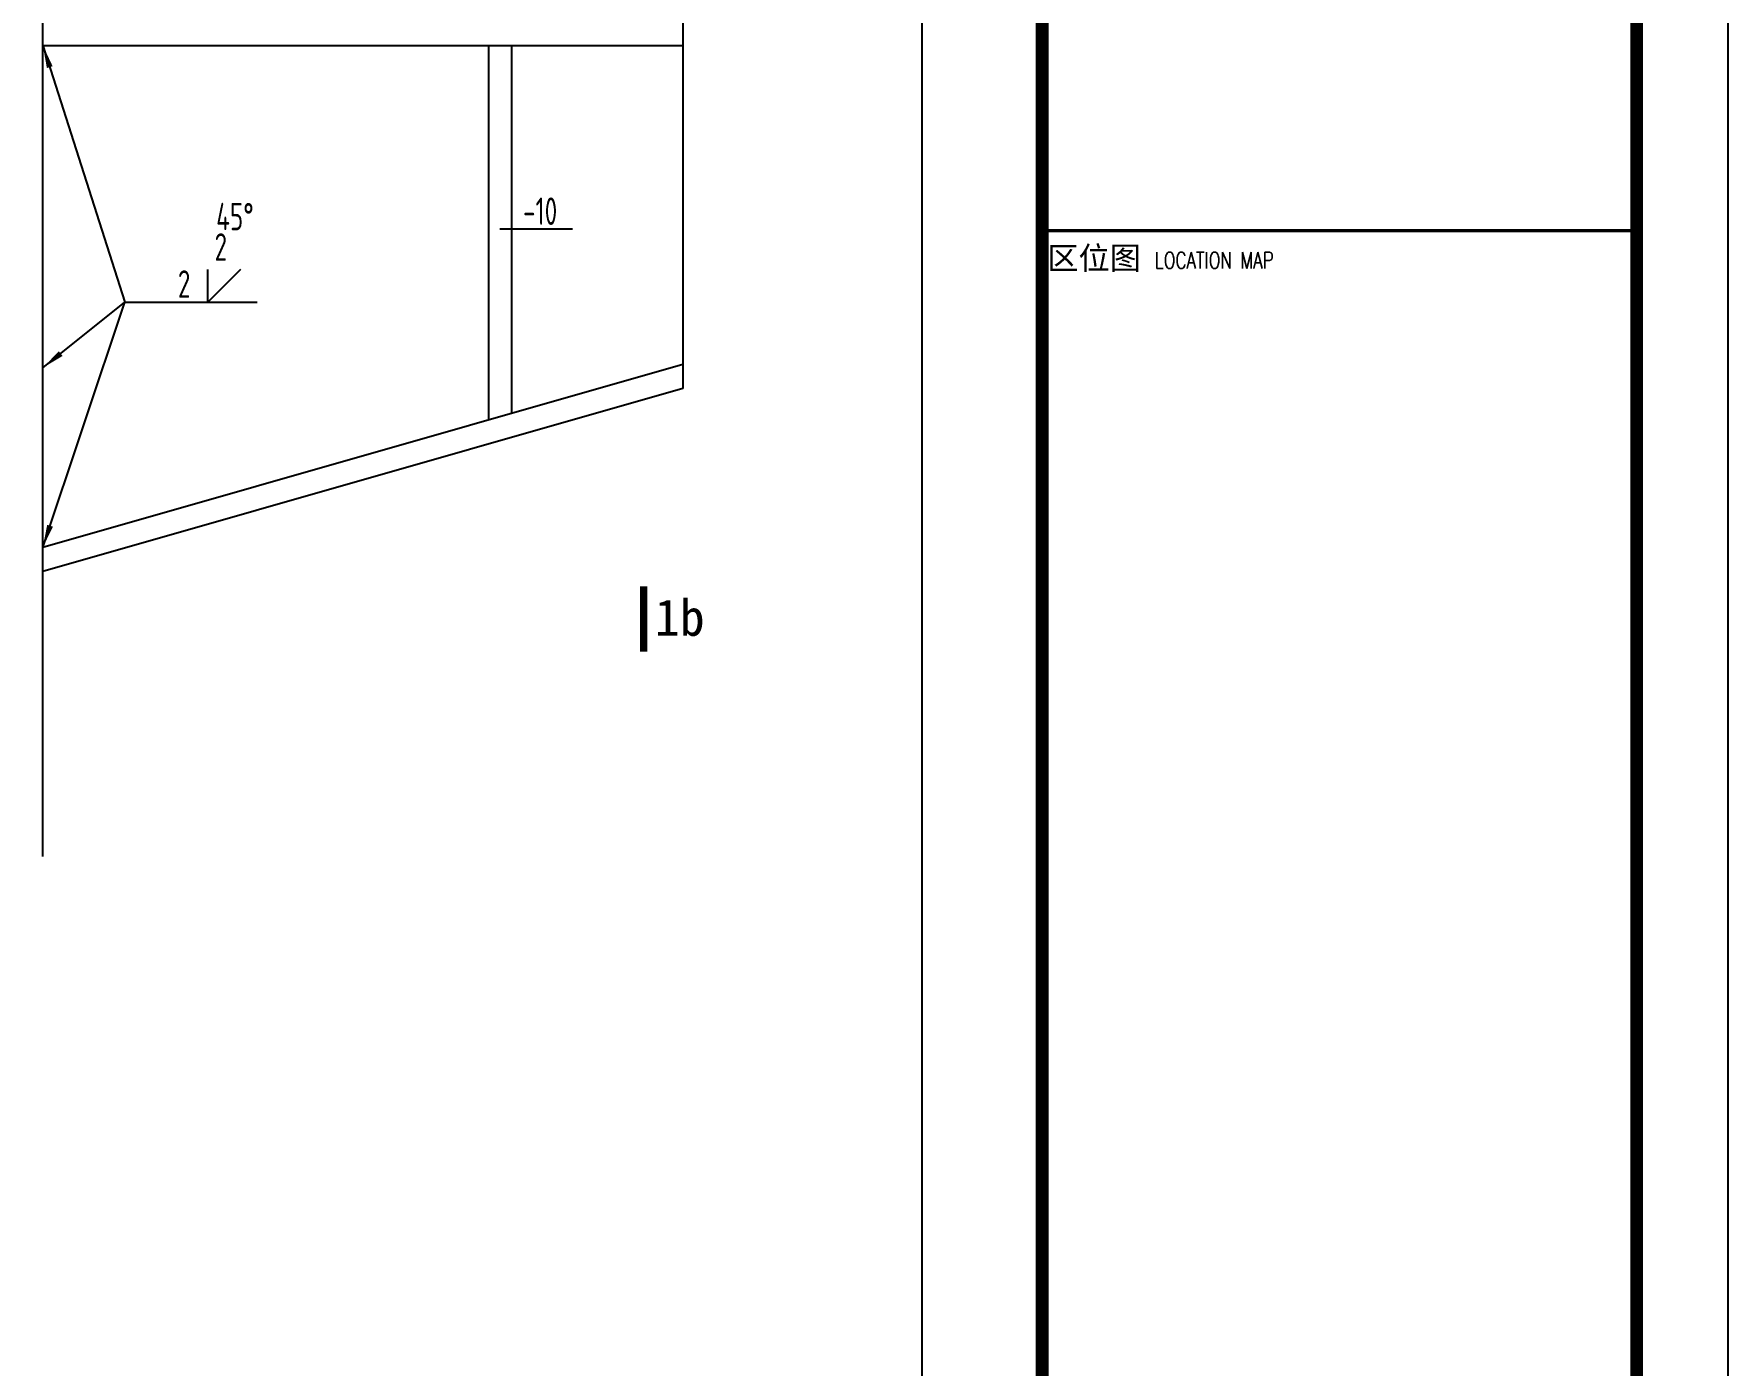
# Model space of a CAD drawing. Extents: x -138012 to 2129925, y -311560 to 0.
# Drawn here: x 2111399 to 2129925, y -156209 to -141659 of the extents above; entities that cross this region are included whole.
import ezdxf
from ezdxf.enums import TextEntityAlignment as Align

# ---------------------------------------------------------------- set-up
doc = ezdxf.new("R2010")
doc.units = 0
doc.header["$LTSCALE"] = 1000
doc.header["$MEASUREMENT"] = 0
doc.layers.get('0').update_dxf_attribs({"linetype": 'CONTINUOUS'})
for name, color, linetype in [('14', 2, 'CONTINUOUS'), ('COLU', 7, 'CONTINUOUS'), ('PUB_TEXT', 7, 'CONTINUOUS'), ('PUB_TITLE', 4, 'CONTINUOUS'), ('TEXT', 7, 'CONTINUOUS'), ('THIN', 7, 'CONTINUOUS'), ('图框', 4, 'CONTINUOUS'), ('柱子', 3, 'CONTINUOUS')]:
    doc.layers.add(name, color=color, linetype=linetype)
doc.styles.add('H1', font='')
doc.styles.add('iIcon2', font='')
doc.styles.add('MIMI-TKWZ', font='romanc.shx', dxfattribs={"width": 0.75, "oblique": 15, "bigfont": 'bigfont.shx'})
doc.styles.add('TSSD_Dimension', font='tssdeng.shx', dxfattribs={"width": 0.7, "bigfont": 'hztxt.shx'})
doc.styles.add('TSSD_REIN', font='tssdeng.shx', dxfattribs={"width": 0.7, "bigfont": 'tssdchn.shx'})
doc.styles.get('H1').set_extended_font_data('SimSun')
doc.styles.get('iIcon2').set_extended_font_data('SimSun')
doc.dimstyles.new('TSAN_100_300', dxfattribs={"dimtxt": 900, "dimasz": 300, "dimexe": 750, "dimexo": 750, "dimgap": 300, "dimtad": 2, "dimlfac": 0.333333, "dimzin": 0, "dimdsep": 46, "dimtxsty": 'TSSD_Dimension', "dimblk": '_tsdba', "dimcen": 0, "dimclrt": 7, "dimadec": 0, "dimazin": 0, "dimtfac": 1, "dimtdec": 0, "dimtix": 1, "dimtmove": 2, "dimatfit": 3, "dimldrblk": '_tsdba', "dimfxl": 0, "dimtolj": 1, "dimtzin": 0, "dimarcsym": 0})

# ---------------------------------------------------------------- blocks, each defined once
blk = doc.blocks.new('_tsdba')
blk.add_lwpolyline([(0, 0, 0, 0.658, 0), (-2.5, 0, 0.658, 0.658, 0)], format="xyseb")
blk = doc.blocks.new('564563')
at = {"layer": '图框', "const_width": 140}
blk.add_lwpolyline([(196067, -136041), (189567, -136041), (189567, -193441), (196067, -193441)], close=True, dxfattribs=at)
at = {"layer": '图框', "const_width": 35}
blk.add_lwpolyline([(189567, -149441), (196067, -149441)], dxfattribs=at)
at = {"layer": '图框', "style": 'iIcon2'}
blk.add_text('区位图 ', height=250, dxfattribs=at).set_placement((189624, -149865))
at = {"layer": '图框', "style": 'MIMI-TKWZ', "width": 0.75}
blk.add_text('LOCATION MAP', height=180, dxfattribs=at).set_placement((190798, -149854))

msp = doc.modelspace()

# ---------------------------------------------------------------- linework, layer by layer
msp.add_line((2116493.608, -143788.046, -980), (2117288.656, -143788.046, -980))
at = {"const_width": 80}
msp.add_lwpolyline([(2118066.914, -148409.028), (2118066.914, -147698.028)], dxfattribs=at)
at = {"layer": '14'}
for p, q in [((2118496.763, -141533.569), (2118496.763, -145533.569)), ((2111496.767, -141783.569), (2118496.763, -141783.569)), ((2116371.765, -141783.569, -980), (2116371.765, -145878.748, -980)), ((2116621.765, -141783.569, -980), (2116621.765, -145807.319, -980)), ((2118496.763, -145271.605), (2111496.763, -147271.605)), ((2118496.763, -145533.569), (2111496.763, -147533.569))]:
    msp.add_line(p, q, dxfattribs=at)
at = {"layer": 'COLU', "linetype": 'Continuous'}
msp.add_lwpolyline([(2096161.046, -130409.95), (2121109.041, -130409.95), (2121109.041, -185669.024), (2096161.046, -185669.024)], close=True, dxfattribs=at)
at = {"layer": 'PUB_TITLE'}
msp.add_lwpolyline([(2045824.534, -188809.95), (2129924.534, -188809.95), (2129924.534, -129409.95), (2045824.534, -129409.95)], close=True, dxfattribs=at)
at = {"layer": 'PUB_TITLE', "const_width": 100}
msp.add_lwpolyline([(2048324.534, -187809.95), (2128924.534, -187809.95), (2128924.534, -130409.95), (2048324.534, -130409.95)], close=True, dxfattribs=at)
at = {"layer": 'THIN'}
for p, q in [((2113299.462, -144592.102, 10), (2113662.807, -144228.757, 10)), ((2113299.462, -144592.102, 10), (2113299.462, -144232.069, 10)), ((2112393.158, -144592.102, 10), (2113841.098, -144592.102, 10))]:
    msp.add_line(p, q, dxfattribs=at)
at = {"layer": '柱子'}
msp.add_line((2111496.767, -150650.321), (2111496.767, -133188.051), dxfattribs=at)

# ---------------------------------------------------------------- block references
at = {"layer": 'TEXT'}
msp.add_blockref('564563', (1932857.75, 5631.499), dxfattribs=at)

# ---------------------------------------------------------------- texts
at = {"layer": 'PUB_TEXT', "style": 'H1'}
msp.add_text('1b', height=400, dxfattribs=at).set_placement((2118189.143, -148236.716))
at = {"layer": 'TEXT', "style": 'TSSD_REIN', "width": 0.7}
for s, p in [('45%%d', (2113392.01, -143805.056, 10)), ('-10', (2116747.899, -143746.386, -980)), ('2', (2113374.697, -144137.67, 10))]:
    msp.add_text(s, height=300, dxfattribs=at).set_placement(p)
msp.add_text('2', height=300, dxfattribs=at).set_placement((2113110.4, -144542.102, 10), align=Align.RIGHT)

# ---------------------------------------------------------------- leaders
at = {"layer": 'THIN'}
for points in [[(2111496.767, -141783.569, 10), (2112393.158, -144592.102, 10)], [(2111496.767, -147271.604, 10), (2112393.158, -144592.102, 10)], [(2111496.767, -145308.987, 10), (2112393.158, -144592.102, 10)]]:
    msp.add_leader(points, dimstyle='TSAN_100_300', override={"dimasz": 100}, dxfattribs=at)

doc.saveas('drawing.dxf')
